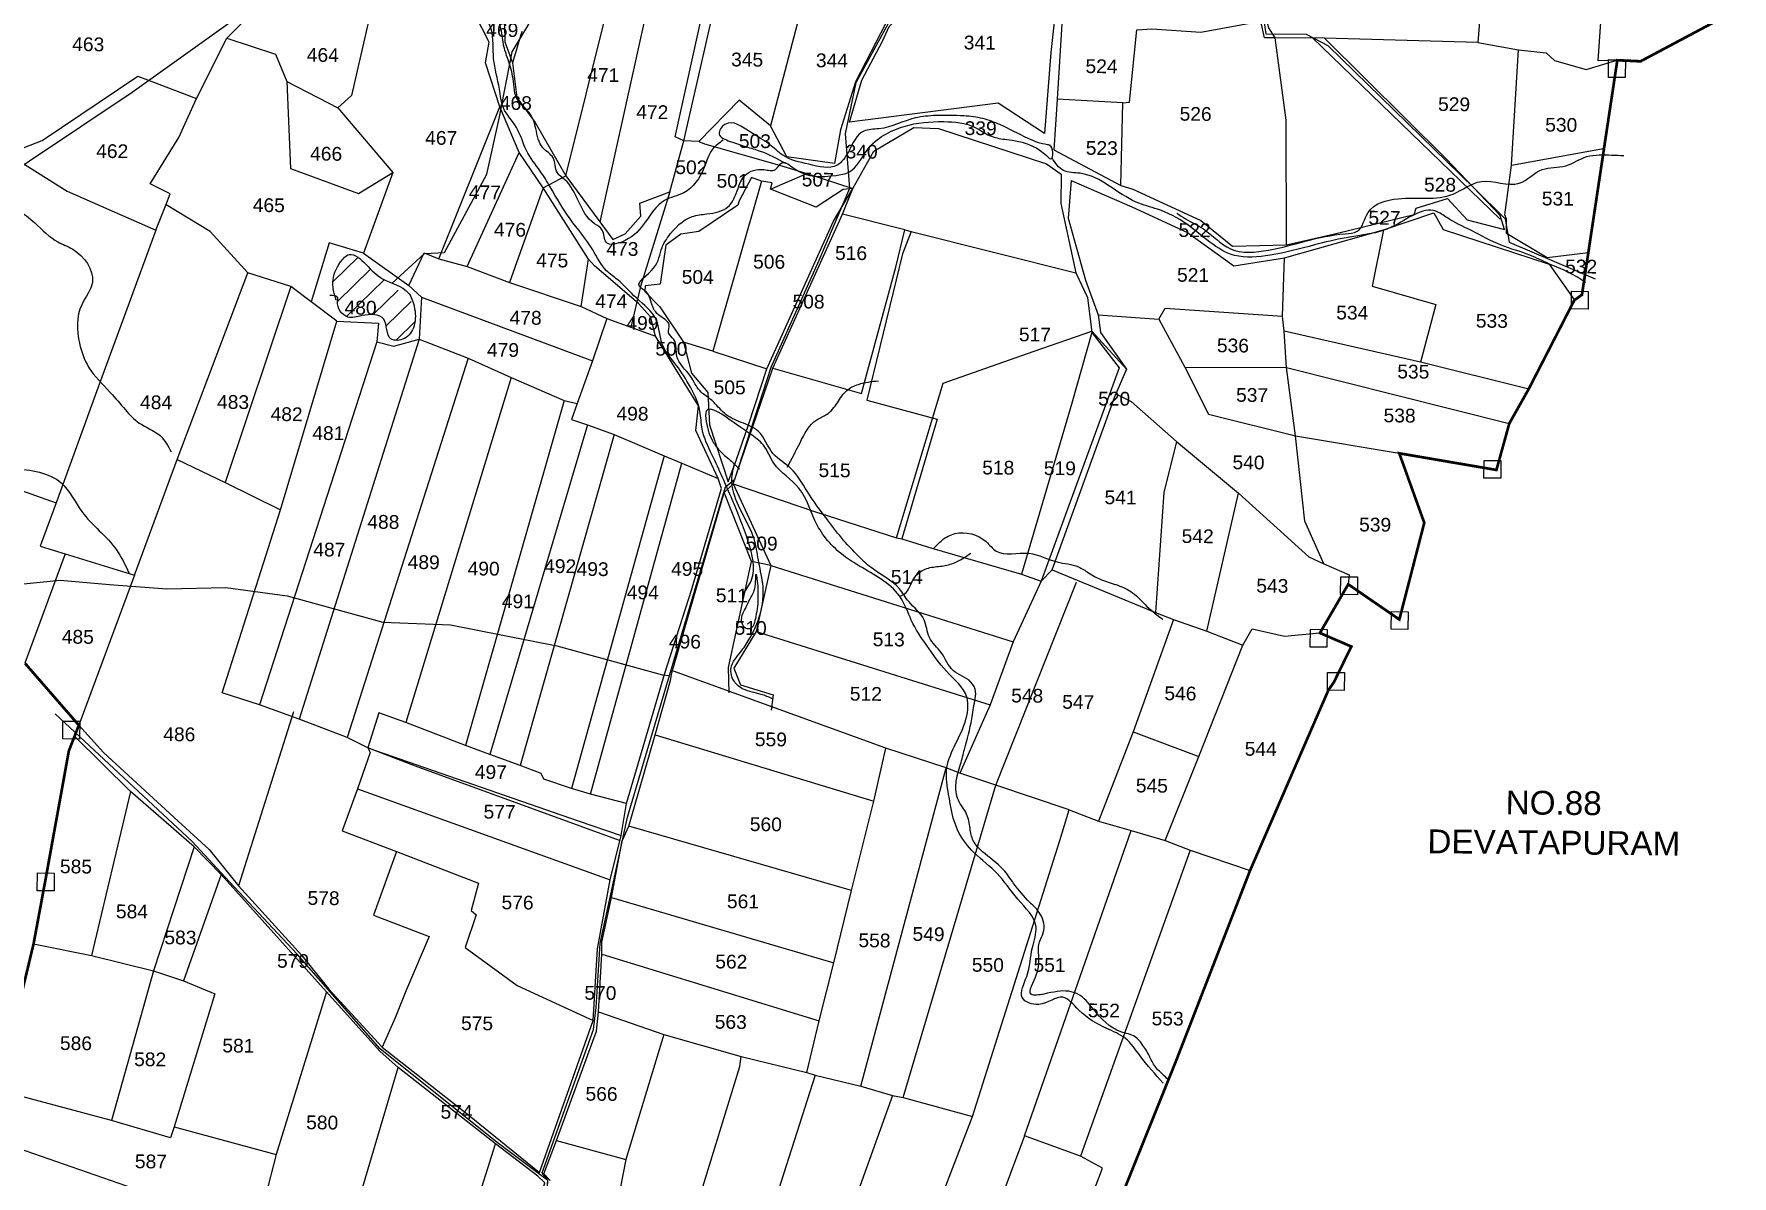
# Model space of a CAD drawing. Header units: inches. Extents: x 193816 to 219909, y 1622772 to 1631107.
# Drawn here: x 195275 to 197774, y 1624676 to 1626357 of the extents above; entities that cross this region are included whole.
import ezdxf
from ezdxf.enums import TextEntityAlignment as Align

# ---------------------------------------------------------------- set-up
doc = ezdxf.new("R2010")
doc.units = ezdxf.units.IN
doc.header["$LTSCALE"] = 15
doc.header["$MEASUREMENT"] = 0
for name, color, linetype in [('PLOT', 7, 'Continuous'), ('PLOT NO', 7, 'Continuous'), ('ROAD', 1, 'Continuous'), ('STREAM', 4, 'Continuous'), ('TEXT', 1, 'Continuous'), ('VILLAGE BOUNADRY', 5, 'Continuous'), ('VILLAGE BOUNADRY STONES', 1, 'Continuous')]:
    doc.layers.add(name, color=color, linetype=linetype)
doc.styles.get("Standard").update_dxf_attribs({"font": 'arial.ttf'})

msp = doc.modelspace()

# ---------------------------------------------------------------- hatches: boundary and pattern name
at = {"layer": 'STREAM'}
h = msp.add_hatch(dxfattribs=at)
h.set_pattern_fill('ANSI31', color=256, scale=202.404939, angle=-0.5527)
h.set_pattern_definition([(44.4473, (190534.687, 1623817.617), (-17.71682, 18.06199), [])])
edge = h.paths.add_edge_path()
edge.add_spline(control_points=[(195795.1, 1625993.2), (195792.5, 1625994.3), (195780.2, 1626000.1), (195765.9, 1626015.8), (195741.2, 1626039.7), (195721, 1626017.3), (195712.1, 1625995.5), (195715.6, 1625978.4), (195717.3, 1625971.8)], knot_values=[0.326566, 0.326566, 0.326566, 0.326566, 0.72994, 2.326419, 3.752422, 4.578233, 6.174621, 7.157634, 7.157634, 7.157634, 7.157634], degree=3, periodic=0)
edge.add_spline(control_points=[(195717.3, 1625971.8), (195719.5, 1625971.4), (195722.5, 1625970), (195719, 1625955.5), (195733.7, 1625935), (195760.1, 1625945), (195797.1, 1625945.9), (195791.2, 1625903.9), (195823.5, 1625906.6), (195837, 1625928.9), (195836.2, 1625948.1), (195833.5, 1625959.2), (195833.1, 1625960.6)], knot_values=[9.740908, 9.740908, 9.740908, 9.740908, 10.047129, 10.300633, 11.683578, 12.714939, 14.32699, 15.830816, 16.814896, 17.966232, 19.390426, 19.597001, 19.597001, 19.597001, 19.597001], degree=3, periodic=0)
edge.add_line((195833.1, 1625960.6), (195795.1, 1625993.2))
h.paths.add_polyline_path([(195726.4, 1625939), (195783.9, 1625938.5), (195784.2, 1625969.5), (195726.7, 1625970)], flags=25)

# ---------------------------------------------------------------- linework, layer by layer
at = {"layer": 'PLOT'}
for points in [[(197118.1, 1626046.7), (197117.7, 1626230.3), (197101.4, 1626351.6), (197092, 1626366.1), (197075.9, 1626430.4), (197066.9, 1626446.7), (197056.2, 1626490.2), (197001, 1626583.5), (196945.3, 1626683.3), (196924.7, 1626735.9), (196923, 1626776.1), (196945.5, 1626830.1), (196989.5, 1626898.5), (197028.8, 1627002.9), (197031.3, 1627014.8), (197004.9, 1627084.3), (196990.9, 1627166.8)], [(197020.4, 1627014.5), (197009.3, 1626988.2), (196977.4, 1626900.1), (196970.4, 1626895.6), (196960.7, 1626872.6), (196935.5, 1626836.3), (196919.8, 1626799.2), (196907.5, 1626756.8), (196876, 1626699.3), (196843.9, 1626643.7), (196799.2, 1626559.5), (196797.4, 1626547.1), (196794, 1626497.9), (196782.7, 1626437.7), (196771.3, 1626329.7), (196761.8, 1626210.6), (196693.8, 1626255.1), (196474.9, 1626227.2), (196493, 1626289.4), (196523.5, 1626346.5), (196533, 1626368.1), (196577.8, 1626414.8), (196638.2, 1626440.1), (196782.7, 1626437.7)], [(196797.4, 1626547.1), (196701.7, 1626504.6), (196664.9, 1626475.1), (196634.1, 1626446.3), (196569.2, 1626419.4), (196528.2, 1626373.2), (196483.6, 1626286.5), (196461.7, 1626216.1), (196452.6, 1626166.4), (196382.8, 1626176.3), (196358.6, 1626222), (196312.6, 1626259.8), (196252.9, 1626198.7), (196230.9, 1626199.7)], [(196023.8, 1626130.5), (196057.2, 1626148.3), (196117.1, 1626388.9), (196145, 1626509.4)], [(196199.8, 1626497.9), (196107.3, 1626080.6)], [(197604.9, 1626318.5), (197576.9, 1626317.4), (197582.7, 1626403), (197535.9, 1626416.7), (197508.2, 1626429.5), (197444.4, 1626469.7), (197428.3, 1626445.5), (197421.1, 1626397.5), (197403.8, 1626400.1), (197399.5, 1626344.4), (197459.7, 1626333.7)], [(196230.9, 1626199.7), (196283.8, 1626432.5)], [(195746.3, 1626412.2), (195756.6, 1626406.3), (195766.5, 1626373.4), (195742.1, 1626266.4), (195722, 1626248.2)], [(195992.7, 1626361), (195978.7, 1626314.7), (195985.3, 1626263.7), (196012.2, 1626227), (196057.2, 1626148.3), (196107.3, 1626080.6), (196126.5, 1626054.8), (196144.9, 1626063.1), (196167.5, 1626089.1), (196166.3, 1626107.9), (196210.6, 1626124.6), (196230.9, 1626199.7), (196218.2, 1626205.7), (196260.2, 1626394.7)], [(196406, 1626403.7), (196358.6, 1626222)], [(195186.5, 1626194.7), (195236.2, 1626180.9), (195323.2, 1626125.9), (195453.8, 1626068.2), (195468.6, 1626105.1), (195474.8, 1626122.1), (195445.6, 1626136.6), (195487.8, 1626204.7), (195513.9, 1626262.2), (195558.5, 1626351), (195585.7, 1626378.5)], [(195340.6, 1625339.8), (195376.8, 1625299.5), (195486.8, 1625198.7), (195532.2, 1625156.7), (195575.6, 1625103.4), (195669, 1625001), (195708.3, 1624951.5), (195786.9, 1624866.1), (195912.8, 1624767.6), (196018.5, 1624681.7), (196097.8, 1624905.1), (196103.8, 1625010.7), (196122.7, 1625112.2), (196138.6, 1625177.6), (196146.7, 1625224.5), (196203.3, 1625416.3), (196242.3, 1625538.4), (196286.3, 1625688.4), (196281.7, 1625702.8), (196248.5, 1625773.8), (196252.6, 1625809.9), (196189.2, 1625912.5), (196181.9, 1625940.7), (196164.1, 1625960.5), (196099.3, 1626016.1), (196090.9, 1626025.6), (196023.8, 1626130.5), (195988.9, 1626182.8), (195960.4, 1626249.8), (195939, 1626314.8), (195944.4, 1626345.3), (195923.7, 1626385.4)], [(195981.6, 1626376.7), (195967.1, 1626371), (195967.4, 1626345.6), (195978.7, 1626314.7)], [(196787.3, 1626372.2), (196780.4, 1626261.3), (196775.5, 1626186.4), (196874.4, 1626134.3), (196891.7, 1626128.5), (196992, 1626082.6), (197038.6, 1626044.9), (197118.1, 1626046.7), (197193.3, 1626064.1), (197305.7, 1626091.7), (197308.8, 1626100.9), (197354.8, 1626115.1), (197383.9, 1626083.5), (197438.8, 1626069.5), (197432.7, 1626090.1), (197353.1, 1626173.3), (197173.9, 1626351.2)], [(196874.4, 1626134.3), (196877.3, 1626255.9), (196886.9, 1626257), (196897.8, 1626363.3), (196919.7, 1626364.5), (196992, 1626359.8), (197080.3, 1626375.8)], [(197399.5, 1626344.4), (197173.9, 1626351.2), (197101.4, 1626351.6), (197085.6, 1626351.7), (197080.3, 1626375.8)], [(195558.5, 1626351), (195630, 1626327.3), (195646.6, 1626287), (195722, 1626248.2), (195802.6, 1626153.5), (195759.6, 1626034.6), (195708.8, 1626050), (195682.7, 1625963.1), (195652.8, 1625985.5), (195589.2, 1626005.8), (195533.7, 1626066.6), (195469.1, 1626105.8)], [(197155.7, 1626351.8), (197432.5, 1626084.4)], [(197562.1, 1626035.2), (197501.9, 1626027.9), (197441.8, 1626063.7), (197442, 1626084.8), (197439.2, 1626091.2), (197449.3, 1626164.3), (197459.7, 1626333.7), (197500.1, 1626329.5), (197512.6, 1626318), (197559.1, 1626304.9), (197604.9, 1626318.5)], [(195236.2, 1626180.9), (195286.8, 1626200.2), (195427.6, 1626295.1), (195513.9, 1626262.2)], [(195646.6, 1626287), (195651.9, 1626159.1), (195752, 1626122.6), (195802.6, 1626153.5)], [(195870.5, 1626026.1), (195960.4, 1626249.8)], [(196877.3, 1626255.9), (196780.4, 1626261.3)], [(196034.1, 1624670), (196025, 1624679.6), (196043.8, 1624728.7), (196102.7, 1624889.7), (196105.3, 1624918), (196110.2, 1625002.9), (196110.2, 1625020.7), (196124.8, 1625086.3), (196140.4, 1625169.8), (196150.2, 1625191.3), (196188.7, 1625325.9), (196211.2, 1625405.6), (196213.6, 1625417), (196290.6, 1625682.4), (196303.6, 1625695.2), (196361.8, 1625865.2), (196464.7, 1626091.9), (196479.8, 1626129.6), (196510.7, 1626184.9), (196569.4, 1626219.7), (196605.7, 1626218), (196764.7, 1626165.9), (196786.2, 1626151), (196785.8, 1626107.8), (196807.8, 1626005.4), (196825, 1625969.5), (196831.4, 1625917.9), (196801.9, 1625813.8), (196728.1, 1625562), (196756.7, 1625551.6), (196715.6, 1625462.7), (196681.9, 1625370), (196637, 1625269.3), (196617.2, 1625277.3), (196528.5, 1625306), (196215.8, 1625419.3)], [(196252.9, 1626198.7), (196261.3, 1626195.4), (196372, 1626164.2), (196412.1, 1626152), (196479.8, 1626129.6), (196465.7, 1626128.2), (196425.8, 1626102.1), (196358.7, 1626128.8), (196412.1, 1626152)], [(197449.3, 1626164.3), (197586.8, 1626188.9)], [(195912.3, 1626014.7), (195988.9, 1626182.8)], [(196358.7, 1626128.8), (196361.1, 1626138.3), (196345.5, 1626140.5), (196330.5, 1626146.1), (196312.7, 1626111.4), (196310.6, 1626105.1), (196253.2, 1626066.3), (196226.6, 1626062.4), (196204.6, 1626046.5), (196196.1, 1625989.1), (196174.1, 1625986.4), (196173.8, 1625978.2), (196195.7, 1625955.6), (196230.3, 1625903.6), (196242.1, 1625858), (196266.3, 1625829.3), (196268.7, 1625782.1), (196296.4, 1625698.2), (196308, 1625729.4), (196326, 1625781.8), (196353.3, 1625864.5), (196451.3, 1626081.8), (196479.8, 1626129.6)], [(196345.5, 1626140.5), (196273.6, 1625890.4), (196230.3, 1625903.6)], [(196801.3, 1626141.7), (196796.6, 1626085.9), (196822, 1625994.9), (196840.9, 1625943.6), (196844.2, 1625918), (196882.4, 1625863.8)], [(196801.3, 1626141.7), (196890.4, 1626102.6), (196972.1, 1626065.2), (197040.5, 1626015.8), (197114.9, 1626027.8)], [(196023.8, 1626130.5), (195974.5, 1625991.4)], [(196210.6, 1626124.6), (196167.3, 1625985.4), (196153.2, 1625925.8)], [(196361.8, 1625865.2), (196492.6, 1625828.1), (196542.8, 1626014), (196556.1, 1626069.1), (196464.7, 1626091.9)], [(197172.8, 1625577.5), (197144.9, 1625639.9), (197131.2, 1625765.9), (197117.8, 1625866.5), (197114.5, 1625919.6), (197112.3, 1625941.6), (197114.9, 1626027.8), (197260.8, 1626068.7), (197334.7, 1626094), (197348.8, 1626069.6), (197504.4, 1626018.2), (197541.7, 1625965.4)], [(195453.8, 1626068.2), (195414.7, 1625961.4), (195368.8, 1625837.4), (195307.2, 1625666.9), (195283.8, 1625603.4), (195320.3, 1625592), (195422.4, 1625560.6), (195485.1, 1625730.7), (195589.2, 1626005.8)], [(196565.4, 1626066.3), (196553, 1626033.8), (196500.2, 1625818.1), (196603.7, 1625790.3), (196551.7, 1625613.9)], [(196556.1, 1626069.1), (196565.4, 1626066.3), (196807.8, 1626005.4)], [(197260.8, 1626068.7), (197244, 1625985.8), (197338, 1625958.9), (197315, 1625874.2)], [(195759.6, 1626034.6), (195826.4, 1625986.8), (195844.7, 1625970), (195841.6, 1625908.2)], [(195826.4, 1625986.8), (195848.9, 1626035.2), (195870.5, 1626026.1), (195912.3, 1626014.7), (195974.5, 1625991.4), (196080, 1625955.9), (196117.5, 1625938.5), (196153.2, 1625925.8), (196189.2, 1625912.5)], [(196080, 1625955.9), (196090.9, 1626025.6)], [(195485.1, 1625730.7), (195555.9, 1625696.8), (195637.4, 1625656.7), (195720.3, 1625934.6), (195682.7, 1625963.1)], [(195652.8, 1625985.5), (195555.9, 1625696.8)], [(195844.7, 1625970), (196096.7, 1625876.3)], [(196117.5, 1625938.5), (196096.7, 1625876.3), (196074, 1625813.4)], [(196840.9, 1625943.6), (196930.1, 1625937.6), (196939.6, 1625953.7), (197112.3, 1625941.6)], [(195720.3, 1625934.6), (195781.5, 1625931.7), (195779.1, 1625904), (195804.4, 1625897.5), (195841.6, 1625908.2), (195913.7, 1625879.8), (195976.7, 1625851.7), (196054.7, 1625817.7), (196074, 1625813.4), (196065.8, 1625789.6), (196089.3, 1625782.1), (196128.7, 1625767.8), (196202, 1625736.5), (196228.3, 1625725.5), (196281.7, 1625702.8)], [(196544.1, 1625615.7), (196612.6, 1625843.3), (196746.6, 1625890.3), (196831.6, 1625919.7), (196882.4, 1625863.8), (196866.8, 1625827.7), (196889.6, 1625816.4), (196955.9, 1625757.4), (197047.4, 1625681.1), (197150.9, 1625587.7), (197172.8, 1625577.5), (197210.4, 1625561.1), (197208.9, 1625547.2)], [(196831.4, 1625917.9), (196871.7, 1625865.6), (196756.7, 1625551.6)], [(196930.1, 1625937.6), (196968.6, 1625866.6), (197117.8, 1625866.5), (197445.9, 1625783.8)], [(197474.5, 1625834.6), (197315, 1625874.2), (197114.5, 1625919.6)], [(195779.1, 1625904), (195606.5, 1625369.8)], [(195841.6, 1625908.2), (195664.8, 1625348.5)], [(196273.6, 1625890.4), (196353.3, 1625864.5)], [(194929.6, 1625872.7), (195105.8, 1625753.8), (195142.6, 1625725.7), (195307.2, 1625666.9)], [(195913.7, 1625879.8), (195735.6, 1625321.8)], [(196968.6, 1625866.6), (197003.1, 1625797.8), (197131.2, 1625765.9), (197284, 1625740)], [(195976.7, 1625851.7), (195821.8, 1625343.8)], [(196054.7, 1625817.7), (195909.9, 1625310.2)], [(196773, 1625568.7), (196866.8, 1625827.7)], [(196089.3, 1625782.1), (195945.4, 1625296.6)], [(196128.7, 1625767.8), (195989.9, 1625280.4)], [(196955.9, 1625757.4), (196937.4, 1625682.2), (196925.3, 1625505.9)], [(196202, 1625736.5), (196065.8, 1625246.9)], [(196093.5, 1625238.4), (196228.3, 1625725.5)], [(196303.6, 1625695.2), (196423.5, 1625654.3), (196443.5, 1625647.9), (196544.1, 1625615.7), (196551.7, 1625613.9), (196595.8, 1625600.2), (196728.1, 1625562)], [(196303.6, 1625695.2), (196359.1, 1625574.9), (196715.6, 1625462.7)], [(196297.8, 1625387.3), (196296.6, 1625424.7), (196330.5, 1625580.8), (196290.6, 1625682.4)], [(197000.9, 1625478.2), (197047.4, 1625681.1)], [(195765.9, 1625306.4), (195735.6, 1625321.8), (195664.8, 1625348.5), (195606.5, 1625369.8), (195551.5, 1625387.7), (195637.4, 1625656.7)], [(195320.3, 1625592), (195261.3, 1625431)], [(196359.1, 1625574.9), (196337.7, 1625477.6), (196304.4, 1625423.6), (196314.4, 1625399.4), (196362.5, 1625384.6), (196359.7, 1625362.1)], [(196359.1, 1625574.9), (196330.5, 1625580.8)], [(196756.7, 1625551.6), (196773, 1625568.7), (196925.3, 1625505.9), (196951.9, 1625495.6), (197000.9, 1625478.2), (197053.9, 1625457.5), (197067.3, 1625481.6), (197115.1, 1625470.7), (197167.2, 1625475.6)], [(195422.4, 1625560.6), (195340.6, 1625339.8)], [(196553.7, 1624791.8), (196690, 1625251.5), (196808.9, 1625550.3)], [(196951.9, 1625495.6), (196892.2, 1625329.9), (196841.5, 1625198.7)], [(196337.7, 1625477.6), (196681.9, 1625370)], [(196939.6, 1625170.3), (196989.2, 1625293.7), (197053.9, 1625457.5)], [(195656.3, 1625359.7), (195575.6, 1625103.4)], [(196146.7, 1625224.5), (196093.5, 1625238.4), (196065.8, 1625246.9), (196024.9, 1625260.4), (196021, 1625268.6), (195989.9, 1625280.4), (195945.4, 1625296.6), (195909.9, 1625310.2), (195821.8, 1625343.8), (195782, 1625357.8), (195765.9, 1625306.4), (196075.7, 1625198.9), (196138.6, 1625177.6)], [(195675.1, 1623630.5), (195709, 1623747), (195724.8, 1623801), (195776.6, 1623963.7), (195797, 1624021.9), (195879.1, 1624238), (195923.4, 1624347), (195967.1, 1624467.8), (195993.2, 1624546.9), (196026.4, 1624666.5), (196016.1, 1624676.3), (195953.6, 1624723.9), (195810.7, 1624836), (195783.8, 1624859.9), (195704.9, 1624947.5), (195550.2, 1625120.3), (195510.2, 1625160.7), (195416.6, 1625242.4), (195333.9, 1625324.3)], [(196188.7, 1625325.9), (196510.6, 1625228.1)], [(196892.2, 1625329.9), (196989.2, 1625293.7)], [(196136.4, 1625170), (195835.9, 1625279.6), (195765.9, 1625306.4), (195769.6, 1625299.7), (195750.7, 1625246.3), (195728.2, 1625184.4), (195808, 1625154.2), (195928.8, 1625107.3), (195917.8, 1625067), (195925.5, 1625060.9), (195909.1, 1625012.7), (195985.9, 1624956.7), (196097.8, 1624905.1)], [(196411.9, 1624828.8), (196430.2, 1624904.8), (196451.8, 1624990.1), (196478, 1625096.5), (196510.6, 1625228.1), (196528.5, 1625306)], [(196491.4, 1624808.4), (196617.2, 1625277.3)], [(196798.1, 1625215.3), (196690, 1625251.5), (196637, 1625269.3)], [(195416.6, 1625242.4), (195359.3, 1625001)], [(195750.7, 1625246.3), (196122.7, 1625112.2)], [(196105.3, 1624918), (196201.7, 1624884.5), (196315.3, 1624852.1), (196411.9, 1624828.8), (196424.5, 1624825), (196491.4, 1624808.4), (196538, 1624794.8), (196553.7, 1624791.8), (196655.7, 1624764.2), (196784.3, 1625170.2), (196798.1, 1625215.3), (196841.5, 1625198.7), (196889.5, 1625184.8), (196939.6, 1625170.3), (196976.4, 1625156), (197064.4, 1625126)], [(196478, 1625096.5), (196150.2, 1625191.3)], [(196732.2, 1624735.7), (196889.5, 1625184.8)], [(195510.2, 1625160.7), (195450.6, 1624978.2)], [(195808, 1625154.2), (195774.4, 1625060.5), (195856.4, 1625028.9), (195822.7, 1624951.1), (195806, 1624909.1), (195786.9, 1624866.1)], [(196976.4, 1625156), (196814.7, 1624705.4)], [(195550.2, 1625120.3), (195494.7, 1624963.5)], [(196124.8, 1625086.3), (196451.8, 1624990.1)], [(195274, 1625018.2), (195359.3, 1625001), (195450.6, 1624978.2), (195494.7, 1624963.5), (195540.8, 1624944.6), (195480.8, 1624748.8), (195475.4, 1624732.8), (195388.6, 1624758.3), (195227.1, 1624801.2)], [(196110.2, 1625002.9), (196430.2, 1624904.8)], [(195450.6, 1624978.2), (195388.6, 1624758.3)], [(195704.9, 1624947.5), (195630.8, 1624707.9)], [(196201.7, 1624884.5), (196145.7, 1624700.6), (196115.4, 1624545.3)], [(196192.8, 1624445.1), (196313.4, 1624837.4), (196315.3, 1624852.1)], [(195740.2, 1624599.2), (195810.7, 1624836)], [(196424.5, 1624825), (196296.8, 1624425.8)], [(196538, 1624794.8), (196397.7, 1624404.3)], [(196518, 1624377.8), (196568.7, 1624536.6), (196655.7, 1624764.2)], [(195480.8, 1624748.8), (195630.8, 1624707.9), (195614.6, 1624645.4), (195602, 1624601), (195601.2, 1624595.8), (195581.4, 1624523), (195569.5, 1624488.7), (195567.7, 1624480.7), (195525.5, 1624365.1), (195519.8, 1624355.4), (195489.7, 1624265.6), (195470.5, 1624218.4), (195451.2, 1624167.4), (195445.8, 1624148.3), (195443.6, 1624135.8), (195428.8, 1624087.7), (195375.1, 1623901.9), (195401.5, 1623891.5), (195389.9, 1623833), (195466.3, 1623812.1), (195440.9, 1623693.3)], [(195205.9, 1624733.1), (195601.2, 1624595.8)], [(195967.1, 1624467.8), (195884.6, 1624498), (195896.2, 1624541.7), (195953.6, 1624723.9)], [(196043.8, 1624728.7), (196145.7, 1624700.6)], [(196767.4, 1624477.4), (196847.3, 1624687.9), (196814.7, 1624705.4), (196732.2, 1624735.7), (196648.1, 1624509.7)]]:
    msp.add_lwpolyline(points, dxfattribs=at)
at = {"layer": 'ROAD'}
for points in [[(194812.9, 1625866.4), (195419.1, 1626271.3), (195611.2, 1626409.3), (195697.3, 1626483.9), (195796.6, 1626569.9), (196022.1, 1626633.3), (196137.7, 1626704.4), (196202.6, 1626795.6), (196295, 1626852.1), (196437.6, 1627001.6), (196633.6, 1627068.6), (196730.8, 1627085.3), (196749.6, 1627119), (196759.3, 1627161.1), (196696, 1627215.2)], [(196916, 1626767.6), (196939.5, 1626676.6), (196996.3, 1626585.2), (197048.3, 1626498.3), (197060.3, 1626449.6), (197078.8, 1626417.8), (197087.8, 1626357.4), (197147, 1626356.8), (197178.9, 1626340.3), (197393.5, 1626130.9), (197439.9, 1626084.9), (197445.9, 1626050.8), (197572.3, 1625996.8)], [(195801.1, 1625990.1), (195849.1, 1626034.3), (195878.7, 1626035.7), (195941, 1626150.9), (195959.4, 1626232.6), (195978.3, 1626330.8), (196003.1, 1626371.7), (196062.3, 1626533.2)], [(195249.2, 1625546.8), (195313.3, 1625553.5), (195385.8, 1625546.7), (195469.9, 1625540.4), (195557.1, 1625542.6), (195647.3, 1625530.2), (195788.1, 1625491.5), (195887.5, 1625487.5), (196043.9, 1625456.7), (196199.6, 1625413.8), (196210.1, 1625413.2), (196292.2, 1625690.6), (196306.3, 1625702.1), (196359.4, 1625866.7), (196430.3, 1626024.2), (196475.5, 1626130.3), (196469, 1626210.1), (196484.7, 1626285.7), (196531.9, 1626372.2)], [(195675.4, 1623614.8), (195715.2, 1623748.6), (195776.5, 1623956), (195844.6, 1624131.4), (195909.9, 1624303.9), (195972.8, 1624475.8), (196029.7, 1624649), (196030.7, 1624670.1), (196022.5, 1624680.9), (196098, 1624892.1), (196101.9, 1624924.2), (196108, 1625018.8), (196147.9, 1625204.3), (196210.1, 1625413.2)], [(196587.4, 1623720.2), (196522.6, 1623826.5), (196426.9, 1623965.8), (196403.9, 1623980.9), (196396.8, 1623985.8), (196346, 1624066.4), (196268.5, 1624226.4), (196160.4, 1624447.4), (196147.8, 1624474.1), (196110.5, 1624485.1), (196113.4, 1624541.5), (196029, 1624647.2), (196030.7, 1624670), (195956.2, 1624725.9), (195784.1, 1624863.7), (195661.9, 1625003.1), (195562.5, 1625109.5), (195507.3, 1625168.6), (195305.9, 1625356.6)]]:
    msp.add_lwpolyline(points, dxfattribs=at)
at = {"layer": 'STREAM'}
for points in [[(196318.8, 1625533.6), (196330.6, 1625553.6), (196325.8, 1625610.2), (196302.2, 1625671.8), (196272.7, 1625737.4), (196258.1, 1625775.4), (196254.7, 1625801.9), (196238, 1625842), (196217.5, 1625873.1), (196199.8, 1625899.3), (196190.5, 1625936.6), (196161.2, 1625968.6), (196133.7, 1625995.3), (196117.4, 1626008.7), (196096.9, 1626039.5), (196063.7, 1626085), (196034.3, 1626132.1), (196019.7, 1626155.3), (195999.4, 1626185.5), (195984.7, 1626219.6), (195965.4, 1626248.5), (195959.7, 1626275.9), (195951.1, 1626320.9), (195947.5, 1626364.4), (195937.1, 1626383.3), (195918.9, 1626396.5), (195896.2, 1626416.2), (195880.9, 1626432.9), (195859.6, 1626438.4), (195820.2, 1626443.3), (195790.6, 1626466.4), (195770.5, 1626495.5), (195788, 1626566.6), (195801.8, 1626598.5), (195824.6, 1626619.5), (195837.5, 1626659.7), (195833.6, 1626673.6), (195797.1, 1626698.7), (195740.6, 1626700.6), (195703.4, 1626683.9), (195683.8, 1626643.8), (195677.6, 1626631.4), (195664, 1626617), (195639.5, 1626613), (195614.2, 1626663.5), (195588.9, 1626687.9), (195573.4, 1626738.4), (195562.1, 1626771.2), (195546, 1626802.3), (195528.5, 1626824.1), (195511.8, 1626839.1), (195494.2, 1626849.5), (195464.9, 1626853.1), (195426, 1626867.8), (195408.3, 1626871.1), (195389.6, 1626881.4), (195370.2, 1626888.5), (195358.1, 1626891.8), (195347.3, 1626892.8), (195341, 1626897.7), (195341.5, 1626896.9)], [(196288.8, 1626200.7), (196273.3, 1626187.5), (196261.1, 1626160.6), (196230.8, 1626123.3), (196202.6, 1626112.1), (196174.3, 1626080.1), (196144.6, 1626053.2), (196116.7, 1626050.6), (196111, 1626068.4), (196099.6, 1626077.8), (196075.6, 1626111.9), (196056, 1626142.6), (196045, 1626152.8), (196038.5, 1626175), (196023.7, 1626189.4), (196013.1, 1626217.9), (196003.6, 1626241.4), (195987.1, 1626258.6), (195979.6, 1626291.8), (195973, 1626317.8), (195966.2, 1626338.8), (195961.9, 1626364.6), (195955.6, 1626382), (195947.9, 1626392.4), (195935.5, 1626436.4), (195919.5, 1626458.2), (195882.8, 1626468.5), (195844.9, 1626484), (195811, 1626496.7), (195801.2, 1626515.4), (195806.3, 1626549.6), (195822.6, 1626574.4), (195844.4, 1626595.4)], [(194449.2, 1626544.5), (194466.1, 1626536.4), (194481.5, 1626531.1), (194498.1, 1626532.3), (194529.9, 1626541), (194560.8, 1626560.3), (194548.5, 1626536.3), (194531.8, 1626522), (194524.5, 1626517.6), (194555.5, 1626510.7), (194585.8, 1626501.5), (194616.2, 1626506), (194644.9, 1626515), (194697.5, 1626507.6), (194771.2, 1626493.1), (194842.1, 1626469), (194914.9, 1626438.6), (194961.4, 1626428.9), (194963.9, 1626435.7), (195000.4, 1626380.3), (194986.3, 1626320.8), (194997.9, 1626272.1), (194994.4, 1626187.8), (194993.8, 1626124.7), (194971.7, 1626055.7), (194951.1, 1626027.3), (194955.8, 1625981.7), (194932.9, 1625927.1), (194928, 1625887.3), (194948.4, 1625857.5), (194996.2, 1625840.1), (195036.7, 1625810.4), (195079.9, 1625789), (195169.3, 1625730.7), (195244, 1625717.9), (195314.6, 1625696.5), (195344.9, 1625654.5), (195395.9, 1625598), (195414.2, 1625564)], [(196945, 1624817), (196930.9, 1624830.7), (196925.1, 1624836.9), (196915.9, 1624853.6), (196905.3, 1624870.7), (196895.4, 1624881.1), (196874.4, 1624888.6), (196833.5, 1624922.1), (196811, 1624944.1), (196797.8, 1624948.2), (196761, 1624944.2), (196742.2, 1624943.9), (196750.2, 1624973.6), (196753.3, 1625001.7), (196754.6, 1625021.2), (196760.1, 1625034.3), (196755.6, 1625061.9), (196740.3, 1625079.1), (196716.4, 1625107.1), (196701.2, 1625127.5), (196670.5, 1625153.7), (196657, 1625169.8), (196652.2, 1625188.1), (196647.2, 1625209.1), (196635.1, 1625229.5), (196631.6, 1625255), (196638.4, 1625282.4), (196644, 1625304.2), (196654.9, 1625349), (196659.2, 1625375.6), (196660.4, 1625389.2), (196653.6, 1625403.3), (196627.6, 1625420.3), (196609.9, 1625446.6), (196592.5, 1625468.9), (196584.7, 1625495), (196562, 1625521.7), (196548.2, 1625540.6), (196506.6, 1625571.8), (196486.9, 1625589.8), (196466.7, 1625611.4), (196442.4, 1625642.1), (196412.4, 1625684.3), (196388.5, 1625717.8), (196362.7, 1625739.3), (196340.5, 1625772.4), (196315.2, 1625785.5), (196290.7, 1625798.9), (196272.7, 1625817.5), (196254.4, 1625832.2), (196240.9, 1625853.4), (196220.9, 1625882.7), (196216.1, 1625907.7), (196208.7, 1625917.5), (196209.4, 1625928.6), (196193.7, 1625943.7), (196182.5, 1625963.7), (196176.1, 1625977.2), (196165.8, 1625985.6), (196186.6, 1626012.4), (196199, 1626043), (196208, 1626058.7), (196243.3, 1626088.4), (196265, 1626092.3), (196296, 1626102.8), (196308.1, 1626122.6), (196321.2, 1626149.3), (196348.9, 1626157.5), (196365.8, 1626157.7), (196375.9, 1626167.8), (196393.2, 1626159.3), (196454.6, 1626149.1), (196474.1, 1626153.9), (196501.1, 1626186.6), (196555.4, 1626221.2), (196613.5, 1626228.2), (196659.8, 1626219.7), (196683.7, 1626206.5), (196706.4, 1626201.8), (196764.7, 1626178.2), (196771.3, 1626173.6), (196768.9, 1626193.7), (196766.3, 1626194.2), (196737.6, 1626203.5), (196696.1, 1626223.7), (196671.3, 1626232.6), (196643.2, 1626236.5), (196602.5, 1626237.1), (196571.7, 1626233.5), (196518.1, 1626217.6), (196495.8, 1626214.2), (196473.2, 1626183.9), (196456.7, 1626163.9), (196414.9, 1626165.3), (196376.7, 1626178.7), (196357.4, 1626194.5), (196329.2, 1626212.5), (196291.6, 1626224.1), (196283, 1626210.1), (196299.2, 1626199.1), (196322.9, 1626191.1), (196343.2, 1626184.9), (196380.3, 1626167)], [(195173.1, 1626199.2), (195169.5, 1626175), (195174.7, 1626142.9), (195190, 1626125.6), (195229.1, 1626107.6), (195250.5, 1626098), (195275.8, 1626079), (195309.7, 1626051.1), (195331.7, 1626040.4), (195360.6, 1625992.3), (195344.8, 1625958.7), (195341.5, 1625901.9), (195355, 1625867), (195386.6, 1625829.7), (195409.1, 1625804.1), (195429.3, 1625784.6), (195460.1, 1625766.1), (195476.4, 1625742.2)], [(197558.4, 1625991.4), (197533.7, 1626006), (197505.1, 1626018.5), (197476.1, 1626031.7), (197434.2, 1626046.2), (197389.4, 1626068.2), (197354, 1626086.8), (197337.9, 1626096.3), (197274.1, 1626073.6), (197205.7, 1626057.3), (197159.3, 1626046.6), (197094, 1626031.5), (197041.5, 1626031.3), (196971.1, 1626077.2), (196928.4, 1626099.2), (196896.8, 1626109.7), (196814.2, 1626152.1), (196789.8, 1626156.3), (196773, 1626174.8)], [(196956.5, 1626093.4), (196969.5, 1626085), (196995.7, 1626070.3), (197035.5, 1626040.9), (197091.6, 1626039), (197204.3, 1626063.1), (197222.1, 1626066.8), (197238.3, 1626094.5), (197282.2, 1626114.6), (197363.2, 1626121.6), (197404.8, 1626140), (197460.6, 1626137.5), (197494.4, 1626157.6), (197529.2, 1626163.2), (197559.9, 1626176.6), (197578.4, 1626179.1), (197614.6, 1626178.1)], [(195719.1, 1625965.3), (195714.4, 1625991.3), (195725.8, 1626021.6), (195738.4, 1626032.5), (195763.3, 1626017.9), (195787.7, 1625996.8), (195825.5, 1625976.1), (195834.1, 1625956.4), (195833.9, 1625927.5), (195819.7, 1625909), (195799.8, 1625908.6), (195789.4, 1625937.2), (195757.2, 1625942.6), (195736.5, 1625940.4), (195721.3, 1625963.9), (195721.6, 1625969), (195709.9, 1625972.2)], [(196383.5, 1625719.5), (196402, 1625755.6), (196426.7, 1625789.3), (196441, 1625797.1), (196457, 1625814.5), (196470.8, 1625832.6), (196487.9, 1625841.5), (196517.5, 1625846.8)], [(196936.7, 1624812.8), (196902.5, 1624853.3), (196880.6, 1624879.1), (196853.5, 1624893.5), (196812.4, 1624920.5), (196788.7, 1624939.5), (196753.4, 1624929), (196729.1, 1624938.9), (196735.7, 1624970), (196744, 1625012.5), (196749.4, 1625043), (196722.5, 1625083.9), (196692.2, 1625121.6), (196658.5, 1625152), (196635, 1625183.4), (196620.7, 1625238.5), (196617.7, 1625273.1), (196644.9, 1625344.1), (196647.5, 1625381), (196617.8, 1625419.2), (196588.7, 1625456.9), (196565.8, 1625494.6), (196550.8, 1625526.5), (196493.4, 1625571.8), (196469.1, 1625587.3), (196427.5, 1625634), (196400.2, 1625688.7), (196363.7, 1625725.3), (196348.1, 1625752.1), (196328.9, 1625768.2), (196305.3, 1625784.8), (196264, 1625802.2), (196263.9, 1625786.9), (196274.9, 1625755.6), (196285, 1625742.5), (196301.3, 1625728.2), (196313.1, 1625716.7)], [(196361.5, 1625378.8), (196344.9, 1625385.2), (196318.3, 1625393.1), (196305.4, 1625404), (196300.5, 1625424.2), (196314.6, 1625447.4), (196327.3, 1625466.4), (196339.9, 1625492.4), (196347.6, 1625544), (196341.4, 1625579.3), (196335.7, 1625609.8), (196304.5, 1625681.5), (196301.7, 1625697.2), (196305.1, 1625723.4)], [(196598.7, 1625600), (196611.3, 1625612.3), (196630.1, 1625621.8), (196675.9, 1625610), (196690.5, 1625596.2), (196738.7, 1625592.9), (196780.6, 1625580.1), (196811.7, 1625573), (196826.4, 1625564.3), (196847.3, 1625553.3), (196869.9, 1625545.7), (196891.4, 1625534.8), (196912.7, 1625514.7), (196935.8, 1625495.8)], [(196550.3, 1625530.1), (196558.3, 1625535.1), (196564.7, 1625545.9), (196576.2, 1625563.3), (196593.3, 1625571.7), (196613.2, 1625574.3), (196632.5, 1625580.4), (196653.6, 1625593.2)], [(196322.4, 1625513), (196328.3, 1625525), (196335.4, 1625540.8), (196337.4, 1625561.9), (196339.9, 1625541.8), (196340, 1625528.9), (196339.6, 1625515.1), (196336.8, 1625499.7), (196334.2, 1625488.2), (196331.9, 1625484), (196321.9, 1625482.5), (196316.4, 1625491), (196318.3, 1625505.3), (196322.9, 1625513.3)]]:
    msp.add_spline(points, degree=3, dxfattribs=at)
at = {"layer": 'VILLAGE BOUNADRY', "const_width": 4}
for points in [[(197771.8, 1626387.5), (197639.1, 1626316.9), (197604.9, 1626318.5), (197552.9, 1625973.3), (197541.7, 1625965.4), (197474.5, 1625834.6), (197445.9, 1625783.8), (197427, 1625715.5), (197284, 1625740), (197320.8, 1625637.7), (197284.1, 1625495.4), (197208.9, 1625547.2), (197167.2, 1625475.6), (197213.4, 1625455.6), (197187.9, 1625403.4), (197179.7, 1625391.5), (197064.4, 1625126), (196955, 1624844.6), (196855.7, 1624598)], [(195230.6, 1624836.9), (195274, 1625018.2), (195290.9, 1625109.1), (195325.9, 1625302), (195340.6, 1625339.8), (195261.3, 1625431)]]:
    msp.add_lwpolyline(points, dxfattribs=at)
at = {"layer": 'VILLAGE BOUNADRY STONES'}
for points in [[(197592.1, 1626319.4), (197616.8, 1626319.2), (197616.5, 1626293), (197591.9, 1626293.2)], [(197537.5, 1625978.5), (197562.2, 1625978.3), (197561.9, 1625952.1), (197537.3, 1625952.4)], [(197408.8, 1625729.6), (197433.5, 1625729.3), (197433.3, 1625703.2), (197408.6, 1625703.4)], [(197197.9, 1625558.3), (197222.6, 1625558.1), (197222.3, 1625531.9), (197197.7, 1625532.1)], [(197272.4, 1625507.2), (197297, 1625506.9), (197296.8, 1625480.7), (197272.1, 1625481)], [(197153.2, 1625481.1), (197177.8, 1625480.9), (197177.6, 1625454.7), (197152.9, 1625454.9)], [(197178.6, 1625417.4), (197203.3, 1625417.2), (197203, 1625391), (197178.4, 1625391.2)], [(195317.2, 1625345.8), (195341.9, 1625345.6), (195341.6, 1625319.4), (195317, 1625319.7)], [(195279.7, 1625122.5), (195304.4, 1625122.3), (195304.1, 1625096.1), (195279.5, 1625096.3)]]:
    msp.add_lwpolyline(points, close=True, dxfattribs=at)

# ---------------------------------------------------------------- texts
at = {"layer": 'PLOT NO'}
for s, p in [('469', (195963.8, 1626363)), ('463', (195354.4, 1626342)), ('341', (196666.6, 1626344.4)), ('464', (195699.7, 1626326.2)), ('345', (196324.2, 1626319.4)), ('344', (196449, 1626318.2)), ('524', (196845.8, 1626309.6)), ('471', (196112.4, 1626296.8)), ('468', (195983.8, 1626255.5)), ('529', (197364.7, 1626253.8)), ('472', (196184.6, 1626242.2)), ('526', (196984.3, 1626239.5)), ('467', (195873.9, 1626204.2)), ('339', (196667.9, 1626218.4)), ('530', (197522.4, 1626223.4)), ('462', (195389.7, 1626184.7)), ('466', (195704.6, 1626180.9)), ('503', (196335.6, 1626199.5)), ('340', (196492.7, 1626183.9)), ('523', (196846.2, 1626189.3)), ('502', (196242.1, 1626161)), ('501', (196302.8, 1626140.9)), ('507', (196428.1, 1626142.8)), ('528', (197344, 1626135.3)), ('465', (195620.2, 1626105.2)), ('477', (195938.2, 1626124.1)), ('531', (197517.4, 1626114.8)), ('527', (197262.2, 1626086.6)), ('476', (195975.2, 1626069.1)), ('522', (196982.7, 1626068.4)), ('473', (196140.6, 1626040.9)), ('516', (196477.2, 1626034.7)), ('475', (196037.3, 1626023.9)), ('506', (196356.6, 1626021.9)), ('521', (196980.5, 1626002.5)), ('532', (197551.7, 1626014.9)), ('504', (196251.5, 1625999.5)), ('480', (195755.3, 1625954.4)), ('474', (196124.2, 1625963.8)), ('508', (196414.6, 1625963.3)), ('478', (195998.2, 1625939.5)), ('499', (196170.1, 1625931.8)), ('534', (197214.8, 1625947)), ('533', (197420.3, 1625934.9)), ('517', (196747.8, 1625914.8)), ('479', (195964.9, 1625892.2)), ('500', (196212.7, 1625893.8)), ('536', (197039.2, 1625898.7)), ('535', (197304.7, 1625860.2)), ('505', (196298.5, 1625837.1)), ('484', (195454.3, 1625815.1)), ('483', (195567.6, 1625815.5)), ('520', (196864.4, 1625820.4)), ('537', (197067.4, 1625825.8)), ('482', (195646.4, 1625797.6)), ('498', (196155.5, 1625798.3)), ('538', (197284.5, 1625795.6)), ('481', (195707.8, 1625769.7)), ('515', (196452.9, 1625715)), ('518', (196693.8, 1625718.9)), ('519', (196784.5, 1625718)), ('540', (197062.1, 1625726.6)), ('541', (196873.8, 1625675.1)), ('488', (195788.8, 1625639.1)), ('539', (197248.5, 1625635)), ('509', (196345.5, 1625607.3)), ('542', (196987.3, 1625618)), ('487', (195709.3, 1625598.3)), ('489', (195848.2, 1625579.8)), ('490', (195936.4, 1625570.3)), ('492', (196049, 1625573.9)), ('493', (196096.8, 1625569.6)), ('495', (196235.9, 1625569.8)), ('514', (196559.2, 1625558)), ('494', (196170.7, 1625535.3)), ('511', (196301.7, 1625530.8)), ('543', (197097.2, 1625545)), ('491', (195986.8, 1625522.2)), ('510', (196329.4, 1625482.9)), ('485', (195339.1, 1625469.9)), ('496', (196232.6, 1625462.9)), ('513', (196532.6, 1625466.1)), ('512', (196498.9, 1625386)), ('548', (196736.4, 1625383.3)), ('546', (196961.9, 1625386.6)), ('547', (196811.5, 1625374)), ('486', (195488.5, 1625326.5)), ('559', (196359.2, 1625319)), ('544', (197080.1, 1625304.9)), ('497', (195947, 1625270.8)), ('545', (196919.9, 1625250.9)), ('577', (195959.9, 1625212.4)), ('560', (196351.7, 1625194)), ('585', (195336.4, 1625131.9)), ('578', (195700.8, 1625085.4)), ('576', (195986.3, 1625078.9)), ('561', (196318.1, 1625080.5)), ('584', (195418.8, 1625065.7)), ('549', (196591.2, 1625032.4)), ('583', (195490.1, 1625027.4)), ('558', (196511.6, 1625023.1)), ('579', (195655.9, 1624992.9)), ('562', (196300.9, 1624991.9)), ('550', (196678.5, 1624987)), ('551', (196769.3, 1624986.9)), ('570', (196108.2, 1624945.8)), ('563', (196300.1, 1624903.1)), ('552', (196849.3, 1624920)), ('553', (196943.1, 1624908.1)), ('575', (195926.7, 1624901.1)), ('586', (195336.4, 1624871.8)), ('581', (195575.4, 1624868.2)), ('582', (195445.6, 1624848.1)), ('566', (196109.9, 1624797.2)), ('580', (195698.8, 1624755.2)), ('574', (195896.5, 1624770.7)), ('587', (195446.7, 1624697.8))]:
    msp.add_text(s, height=20.24, rotation=359.4473, dxfattribs=at).set_placement(p, align=Align.MIDDLE_CENTER)
at = {"layer": 'TEXT', "insert": (197312.2, 1625245), "char_height": 35, "width": 392.727, "attachment_point": 1, "rotation": 359.4473}
msp.add_mtext('\\pi128.64362;NO.88 \\P\\pi13.99833;DEVATAPURAM', dxfattribs=at)

doc.saveas('drawing.dxf')
